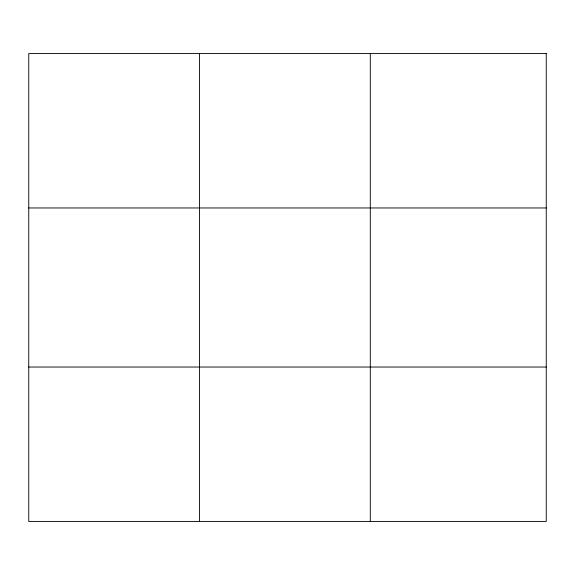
<?xml version="1.0" encoding="UTF-8"?>
<svg xmlns="http://www.w3.org/2000/svg" width="575" height="575" viewBox="0 0 575 575"><rect width="100%" height="100%" fill="white"/><g stroke="black" fill="none" stroke-linecap="round" stroke-linejoin="round"><path stroke-width="0.86" d="M199.525 53.576L199.525 521.424M370.3 53.576L370.3 521.424M28.75 207.963L546.25 207.963M28.75 367.037L546.25 367.037M546.25 53.576L546.25 521.424L28.75 521.424L28.75 53.576L546.25 53.576"/></g></svg>
